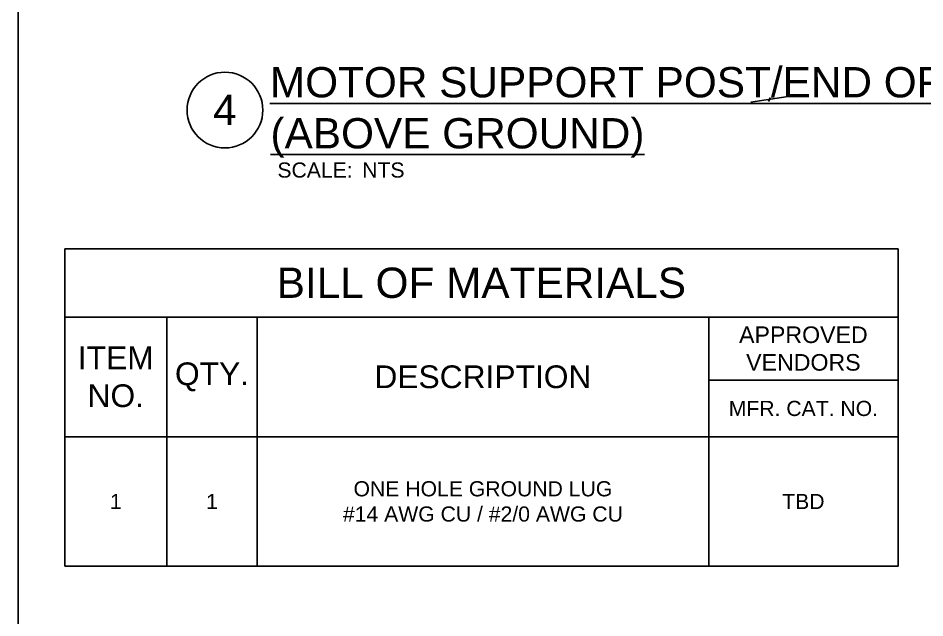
# Model space of a CAD drawing. Header units: feet. Extents: x 0.3 to 98.5, y -18.6 to 31.5.
# Drawn here: x 55.91 to 61.9, y -0.84 to 3.12 of the extents above; entities that cross this region are included whole.
import ezdxf
from ezdxf.enums import TextEntityAlignment as Align

# ---------------------------------------------------------------- set-up
doc = ezdxf.new("R2010")
doc.units = ezdxf.units.FT
doc.header["$MEASUREMENT"] = 0
for name, color, linetype in [('G-ANNO-TEXT', 1, 'Continuous'), ('G-ANNO-TEXT @ 1', 1, 'Continuous'), ('G-TEXT', 7, 'Continuous')]:
    doc.layers.add(name, color=color, linetype=linetype)
doc.layers.add('G-NPLT', color=67, linetype='Continuous', plot=False)
doc.styles.add('NEI-A', font='arial.ttf')

# ---------------------------------------------------------------- blocks, each defined once
blk = doc.blocks.new('*T27')
at = {"layer": 'G-ANNO-TEXT', "color": 0, "linetype": 'ByBlock', "lineweight": -2, "transparency": 16777216}
for p, q in [((0, 0), (5.5, 0)), ((0, 0), (0, -2.0948)), ((5.5, 0), (5.5, -2.0948)), ((0, -0.45), (5.5, -0.45)), ((0.6744, -0.45), (0.6744, -2.0948)), ((1.2702, -0.45), (1.2702, -2.0948)), ((4.25, -0.45), (4.25, -2.0948)), ((4.25, -0.8674), (5.5, -0.8674)), ((0, -1.2404), (5.5, -1.2404)), ((0, -2.0948), (5.5, -2.0948))]:
    blk.add_line(p, q, dxfattribs=at)
at = {"layer": 'G-ANNO-TEXT', "color": 0, "transparency": 16777216, "attachment_point": 5, "style": 'NEI-A'}
for s, insert, char_height, width in [('BILL OF MATERIALS', (2.75, -0.225), 0.2, 5.38), ('APPROVED VENDORS', (4.875, -0.6587), 0.109375, 1.13), ('ITEM\\PNO.', (0.3372, -0.8452), 0.15, 0.554369), ('QTY.', (0.9723, -0.8452), 0.15, 0.475869), ('DESCRIPTION', (2.7601, -0.8452), 0.15, 2.859762), ('MFR. CAT. NO.', (4.875, -1.0539), 0.1, 1.13), ('ONE HOLE GROUND LUG^J#14 AWG CU / #2/0 AWG CU', (2.7601, -1.6676), 0.1, 2.859762), ('1', (0.3372, -1.6676), 0.1, 0.554369), ('1', (0.9723, -1.6676), 0.1, 0.475869), ('TBD', (4.875, -1.6676), 0.1, 1.13)]:
    blk.add_mtext(s, dxfattribs=dict(at, insert=insert, char_height=char_height, width=width))
blk = doc.blocks.new('DETAIL_TITLE')
blk.add_circle((0.5923, -0.5126), 0.25)
at = {"style": 'NEI-A'}
blk.add_attdef('DETAIL_TITLE_001', (0.9099, -0.4851), '', height=0.2, dxfattribs=at)
at = {"style": 'NEI-A', "flags": 8}
blk.add_attdef('#', text='', height=0.2, dxfattribs=at).set_placement((0.5922, -0.5109), align=Align.MIDDLE_CENTER)
at = {"style": 'NEI-A'}
for tag, p in [('SCALE:', (0.9386, -0.7379)), ('1"_=_', (1.5474, -0.7379))]:
    blk.add_attdef(tag, text='', height=0.1, dxfattribs=at).set_placement(p, align=Align.BOTTOM_LEFT)

msp = doc.modelspace()

# ---------------------------------------------------------------- linework, layer by layer
at = {"layer": 'G-NPLT'}
msp.add_lwpolyline([(55.91303, -12.80943), (55.91303, 10.31345)], dxfattribs=at)
at = {"layer": 'G-TEXT', "linetype": 'Continuous', "flags": 128}
msp.add_lwpolyline([(60.74781, 2.56473), (60.86362, 2.58237), (60.86874, 2.57299), (60.87294, 2.59394), (60.87807, 2.58457), (60.99387, 2.6022)], dxfattribs=at)

# ---------------------------------------------------------------- block references
msp.add_blockref('*T27', (56.22012, 1.59738))
at = {"layer": 'G-ANNO-TEXT @ 1'}
ref = msp.add_blockref('DETAIL_TITLE', (56.68533, 3.02609), dxfattribs=at)
ref.add_attrib('#', '4', dxfattribs={"layer": '0', "height": 0.2, "style": 'NEI-A'}).set_placement((57.27753, 2.51519), align=Align.MIDDLE_CENTER)
ref.add_attrib('DETAIL_TITLE_001', '%%UMOTOR SUPPORT POST/END OF TRACKER GROUNDING', (57.57449, 2.5974), dxfattribs={"layer": '0', "height": 0.2, "style": 'NEI-A'})
ref.add_attrib('SCALE:', 'SCALE:', dxfattribs={"layer": '0', "height": 0.1, "style": 'NEI-A'}).set_placement((57.62398, 2.16774), align=Align.TOP_LEFT)
ref.add_attrib('1"_=_', 'NTS', dxfattribs={"layer": '0', "height": 0.1, "style": 'NEI-A'}).set_placement((58.1837, 2.16774), align=Align.TOP_LEFT)
ref.add_attrib('DETAIL_TITLE_002', '%%U(ABOVE GROUND)', (57.57831, 2.26052), dxfattribs={"layer": '0', "height": 0.2, "style": 'NEI-A'})

doc.saveas('drawing.dxf')
